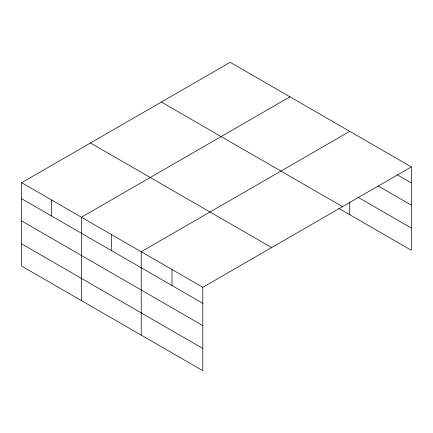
<?xml version="1.0" encoding="UTF-8"?>
<svg xmlns="http://www.w3.org/2000/svg" width="433" height="433" viewBox="0 0 433 433"><rect width="100%" height="100%" fill="white"/><g stroke="black" fill="none" stroke-linecap="round" stroke-linejoin="round"><path stroke-width="0.65" d="M411.35 166.905L230.188 62.314L21.65 182.71L21.65 266.095L202.812 370.686L202.812 287.306L411.35 166.905L411.35 250.29L338.833 208.419M289.969 96.83L81.431 217.225L81.431 300.61M349.756 131.345L141.218 251.741L141.218 335.126M397.402 174.878L411.35 182.926M378.225 186.033L411.35 205.155M357.891 197.194L411.35 228.061M161.368 102.047L342.53 206.638M90.47 142.982L271.632 247.573M21.65 182.71L202.812 287.306M21.65 198.731L202.812 303.327M21.65 220.96L202.812 325.556M21.65 243.866L202.812 348.457M349.756 201.93L349.756 214.725M172.015 269.526L172.015 285.547M111.324 234.486L111.324 250.507M51.543 199.97L51.543 215.991"/></g></svg>
